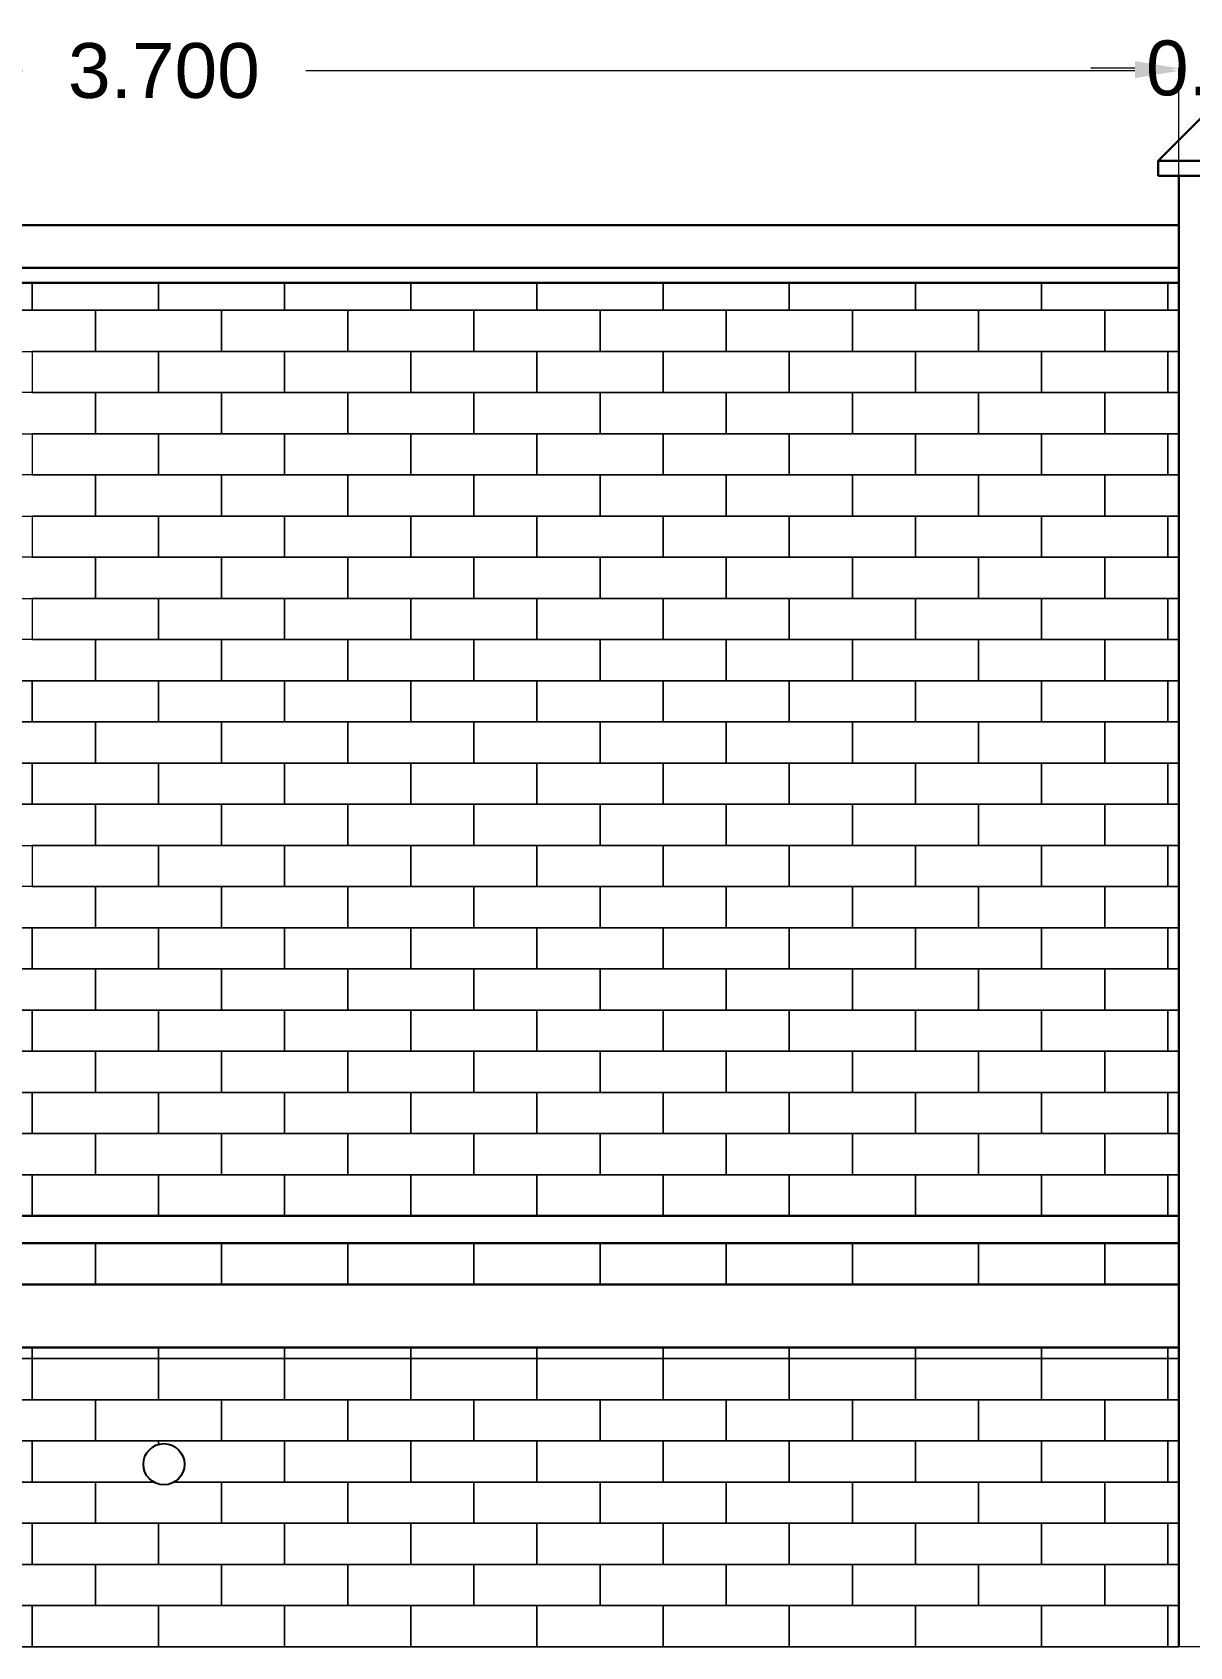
# Model space of a CAD drawing. Header units: millimetres. Extents: x 3614 to 12428, y -844 to 6844.
# Drawn here: x 5694.629 to 5696.739, y -789.498 to -786.556 of the extents above; entities that cross this region are included whole.
import ezdxf

# ---------------------------------------------------------------- set-up
doc = ezdxf.new("R2010")
doc.units = ezdxf.units.MM
doc.header["$LTSCALE"] = 40
doc.header["$MEASUREMENT"] = 0
doc.header["$PDMODE"] = 32
doc.header["$PDSIZE"] = 0.02
doc.layers.get('Defpoints').update_dxf_attribs({"linetype": 'CONTINUOUS', "lineweight": 20})
for name, color, linetype, lineweight in [('brick Hatch', 30, 'CONTINUOUS', 13), ('Dim', 220, 'CONTINUOUS', 15), ('Wall', 7, 'CONTINUOUS', 30), ('Window-Wall', 7, 'CONTINUOUS', 18)]:
    doc.layers.add(name, color=color, linetype=linetype, lineweight=lineweight)
doc.layers.add('Iel-refe', color=50, linetype='CONTINUOUS')
doc.styles.add('DIM', font='arial.ttf')
doc.styles.add('Tabrej', font='GOTHIC.TTF')
doc.dimstyles.new('Tabrej', dxfattribs={"dimtxt": 0.5, "dimasz": 0.45, "dimexe": 0.18, "dimexo": 0.0625, "dimgap": 0.09, "dimtad": 0, "dimdec": 3, "dimzin": 0, "dimdsep": 46, "dimtxsty": 'Tabrej', "dimcen": 0, "dimclrd": 256, "dimclre": 256, "dimclrt": 7, "dimaunit": 1, "dimadec": 3, "dimazin": 0, "dimtfac": 1, "dimtdec": 3, "dimtofl": 0, "dimtmove": 0, "dimatfit": 3, "dimfxl": 0, "dimtolj": 1, "dimtzin": 0, "dimlwd": -1, "dimlwe": -1, "dimarcsym": 0})

# ---------------------------------------------------------------- blocks, each defined once
blk = doc.blocks.new('*D382')
at = {"layer": 'Defpoints', "color": 0, "ltscale": 0.05, "transparency": 16777216}
for p in [(5696.719, -786.6264), (5693.019, -786.9076), (5696.719, -786.9076)]:
    blk.add_point(p, dxfattribs=at)
at = {"layer": 'Dim', "ltscale": 0.05, "transparency": 16777216}
for p, q in [((5693.019, -786.9066), (5693.019, -786.6254)), ((5693.099, -786.6264), (5694.6105, -786.6264)), ((5696.639, -786.6264), (5695.1275, -786.6264)), ((5696.719, -786.9066), (5696.719, -786.6254))]:
    blk.add_line(p, q, dxfattribs=at)
for points in [[(5693.099, -786.613), (5693.099, -786.6397), (5693.019, -786.6264)], [(5696.639, -786.613), (5696.639, -786.6397), (5696.719, -786.6264)]]:
    blk.add_solid(points, dxfattribs=at)
at = {"layer": 'Dim', "color": 7, "ltscale": 0.05, "transparency": 16777216, "insert": (5694.869, -786.6264), "char_height": 0.1, "attachment_point": 5, "style": 'DIM'}
blk.add_mtext('\\A1;3.700', dxfattribs=at)
blk = doc.blocks.new('*D383')
at = {"layer": 'Defpoints', "color": 0, "ltscale": 0.05, "transparency": 16777216}
for p in [(5696.949, -786.6217), (5696.719, -786.9076), (5696.949, -786.9076)]:
    blk.add_point(p, dxfattribs=at)
at = {"layer": 'Dim', "ltscale": 0.05, "transparency": 16777216}
for p, q in [((5696.639, -786.6217), (5696.559, -786.6217)), ((5696.719, -786.9066), (5696.719, -786.6207)), ((5696.949, -786.9066), (5696.949, -786.6207)), ((5697.029, -786.6217), (5697.109, -786.6217))]:
    blk.add_line(p, q, dxfattribs=at)
for points in [[(5696.639, -786.6084), (5696.639, -786.635), (5696.719, -786.6217)], [(5697.029, -786.6084), (5697.029, -786.635), (5696.949, -786.6217)]]:
    blk.add_solid(points, dxfattribs=at)
at = {"layer": 'Dim', "color": 7, "ltscale": 0.05, "transparency": 16777216, "insert": (5696.834, -786.6217), "char_height": 0.1, "attachment_point": 5, "style": 'DIM'}
blk.add_mtext('\\A1;0.230', dxfattribs=at)

msp = doc.modelspace()

# ---------------------------------------------------------------- linework, layer by layer
at = {"layer": 'brick Hatch'}
for p, q in [((5694.859, -789.1226), (5694.629, -789.1226)), ((5694.629, -789.1226), (5694.629, -789.1976)), ((5695.089, -789.1226), (5694.859, -789.1226)), ((5694.859, -789.1226), (5694.859, -789.129)), ((5694.859, -789.129), (5694.859, -789.1226)), ((5695.089, -789.1976), (5695.089, -789.1226)), ((5694.629, -789.1976), (5694.8503, -789.1976)), ((5694.8877, -789.1976), (5695.089, -789.1976))]:
    msp.add_line(p, q, dxfattribs=at)
for points in [[(5694.399, -787.0126), (5694.399, -787.0626), (5694.629, -787.0626), (5694.629, -787.0126)], [(5694.629, -787.0126), (5694.629, -787.0626), (5694.859, -787.0626), (5694.859, -787.0126)], [(5694.859, -787.0126), (5694.859, -787.0626), (5695.089, -787.0626), (5695.089, -787.0126)], [(5695.089, -787.0126), (5695.089, -787.0626), (5695.319, -787.0626), (5695.319, -787.0126)], [(5695.319, -787.0126), (5695.319, -787.0626), (5695.549, -787.0626), (5695.549, -787.0126)], [(5695.549, -787.0126), (5695.549, -787.0626), (5695.779, -787.0626), (5695.779, -787.0126)], [(5695.779, -787.0126), (5695.779, -787.0626), (5696.009, -787.0626), (5696.009, -787.0126)], [(5696.009, -787.0126), (5696.009, -787.0626), (5696.239, -787.0626), (5696.239, -787.0126)], [(5696.239, -787.0126), (5696.239, -787.0626), (5696.469, -787.0626), (5696.469, -787.0126)], [(5696.469, -787.0126), (5696.469, -787.0626), (5696.699, -787.0626), (5696.699, -787.0126)], [(5696.699, -787.0126), (5696.699, -787.0626), (5696.719, -787.0626)], [(5696.719, -787.0626), (5696.584, -787.0626), (5696.584, -787.1376), (5696.719, -787.1376)], [(5696.719, -787.1376), (5696.699, -787.1376), (5696.699, -787.2126), (5696.719, -787.2126)], [(5696.719, -787.2126), (5696.584, -787.2126), (5696.584, -787.2876), (5696.719, -787.2876)], [(5696.719, -787.2876), (5696.699, -787.2876), (5696.699, -787.3626), (5696.719, -787.3626)], [(5696.719, -787.3626), (5696.584, -787.3626), (5696.584, -787.4376), (5696.719, -787.4376)], [(5696.719, -787.4376), (5696.699, -787.4376), (5696.699, -787.5126), (5696.719, -787.5126)], [(5696.719, -787.5126), (5696.584, -787.5126), (5696.584, -787.5876), (5696.719, -787.5876)], [(5696.719, -787.5876), (5696.699, -787.5876), (5696.699, -787.6626), (5696.719, -787.6626)], [(5696.719, -787.6626), (5696.584, -787.6626), (5696.584, -787.7376), (5696.719, -787.7376)], [(5696.719, -787.7376), (5696.699, -787.7376), (5696.699, -787.8126), (5696.719, -787.8126)], [(5696.719, -787.8126), (5696.584, -787.8126), (5696.584, -787.8876), (5696.719, -787.8876)], [(5696.719, -787.8876), (5696.699, -787.8876), (5696.699, -787.9626), (5696.719, -787.9626)], [(5696.719, -787.9626), (5696.584, -787.9626), (5696.584, -788.0376), (5696.719, -788.0376)], [(5696.719, -788.0376), (5696.699, -788.0376), (5696.699, -788.1126), (5696.719, -788.1126)], [(5696.719, -788.1126), (5696.584, -788.1126), (5696.584, -788.1876), (5696.719, -788.1876)], [(5696.719, -788.1876), (5696.699, -788.1876), (5696.699, -788.2626), (5696.719, -788.2626)], [(5696.719, -788.2626), (5696.584, -788.2626), (5696.584, -788.3376), (5696.719, -788.3376)], [(5696.719, -788.3376), (5696.699, -788.3376), (5696.699, -788.4126), (5696.719, -788.4126)], [(5696.719, -788.4126), (5696.584, -788.4126), (5696.584, -788.4876), (5696.719, -788.4876)], [(5696.719, -788.4876), (5696.699, -788.4876), (5696.699, -788.5626), (5696.719, -788.5626)], [(5696.719, -788.5626), (5696.584, -788.5626), (5696.584, -788.6376), (5696.719, -788.6376)], [(5696.719, -788.6376), (5696.699, -788.6376), (5696.699, -788.7126), (5696.719, -788.7126)], [(5696.719, -788.7626), (5696.584, -788.7626), (5696.584, -788.8376), (5696.719, -788.8376)], [(5694.399, -788.9526), (5694.399, -788.9726), (5694.629, -788.9726), (5694.629, -788.9526)], [(5694.629, -788.9526), (5694.629, -788.9726), (5694.859, -788.9726), (5694.859, -788.9526)], [(5694.859, -788.9526), (5694.859, -788.9726), (5695.089, -788.9726), (5695.089, -788.9526)], [(5695.089, -788.9526), (5695.089, -788.9726), (5695.319, -788.9726), (5695.319, -788.9526)], [(5695.319, -788.9526), (5695.319, -788.9726), (5695.549, -788.9726), (5695.549, -788.9526)], [(5695.549, -788.9526), (5695.549, -788.9726), (5695.779, -788.9726), (5695.779, -788.9526)], [(5695.779, -788.9526), (5695.779, -788.9726), (5696.009, -788.9726), (5696.009, -788.9526)], [(5696.009, -788.9526), (5696.009, -788.9726), (5696.239, -788.9726), (5696.239, -788.9526)], [(5696.239, -788.9526), (5696.239, -788.9726), (5696.469, -788.9726), (5696.469, -788.9526)], [(5696.469, -788.9526), (5696.469, -788.9726), (5696.699, -788.9726), (5696.699, -788.9526)], [(5696.699, -788.9526), (5696.699, -788.9726), (5696.719, -788.9726)], [(5696.719, -788.9726), (5696.699, -788.9726), (5696.699, -789.0476), (5696.719, -789.0476)], [(5696.719, -789.0476), (5696.584, -789.0476), (5696.584, -789.1226), (5696.719, -789.1226)], [(5696.719, -789.1226), (5696.699, -789.1226), (5696.699, -789.1976), (5696.719, -789.1976)], [(5694.8503, -789.1976), (5694.744, -789.1976), (5694.744, -789.2726), (5694.974, -789.2726), (5694.974, -789.1976), (5694.8877, -789.1976)], [(5696.719, -789.1976), (5696.584, -789.1976), (5696.584, -789.2726), (5696.719, -789.2726)], [(5696.719, -789.2726), (5696.699, -789.2726), (5696.699, -789.3476), (5696.719, -789.3476)], [(5696.719, -789.3476), (5696.584, -789.3476), (5696.584, -789.4226), (5696.719, -789.4226)], [(5696.719, -789.4226), (5696.699, -789.4226), (5696.699, -789.4976), (5696.719, -789.4976)]]:
    msp.add_lwpolyline(points, dxfattribs=at)
for points in [[(5694.744, -787.0626), (5694.514, -787.0626), (5694.514, -787.1376), (5694.744, -787.1376)], [(5694.974, -787.0626), (5694.744, -787.0626), (5694.744, -787.1376), (5694.974, -787.1376)], [(5695.204, -787.0626), (5694.974, -787.0626), (5694.974, -787.1376), (5695.204, -787.1376)], [(5695.434, -787.0626), (5695.204, -787.0626), (5695.204, -787.1376), (5695.434, -787.1376)], [(5695.664, -787.0626), (5695.434, -787.0626), (5695.434, -787.1376), (5695.664, -787.1376)], [(5695.894, -787.0626), (5695.664, -787.0626), (5695.664, -787.1376), (5695.894, -787.1376)], [(5696.124, -787.0626), (5695.894, -787.0626), (5695.894, -787.1376), (5696.124, -787.1376)], [(5696.354, -787.0626), (5696.124, -787.0626), (5696.124, -787.1376), (5696.354, -787.1376)], [(5696.584, -787.0626), (5696.354, -787.0626), (5696.354, -787.1376), (5696.584, -787.1376)], [(5694.859, -787.1376), (5694.629, -787.1376), (5694.629, -787.2126), (5694.859, -787.2126)], [(5695.089, -787.1376), (5694.859, -787.1376), (5694.859, -787.2126), (5695.089, -787.2126)], [(5695.319, -787.1376), (5695.089, -787.1376), (5695.089, -787.2126), (5695.319, -787.2126)], [(5695.549, -787.1376), (5695.319, -787.1376), (5695.319, -787.2126), (5695.549, -787.2126)], [(5695.779, -787.1376), (5695.549, -787.1376), (5695.549, -787.2126), (5695.779, -787.2126)], [(5696.009, -787.1376), (5695.779, -787.1376), (5695.779, -787.2126), (5696.009, -787.2126)], [(5696.239, -787.1376), (5696.009, -787.1376), (5696.009, -787.2126), (5696.239, -787.2126)], [(5696.469, -787.1376), (5696.239, -787.1376), (5696.239, -787.2126), (5696.469, -787.2126)], [(5696.699, -787.1376), (5696.469, -787.1376), (5696.469, -787.2126), (5696.699, -787.2126)], [(5694.744, -787.2126), (5694.514, -787.2126), (5694.514, -787.2876), (5694.744, -787.2876)], [(5694.974, -787.2126), (5694.744, -787.2126), (5694.744, -787.2876), (5694.974, -787.2876)], [(5695.204, -787.2126), (5694.974, -787.2126), (5694.974, -787.2876), (5695.204, -787.2876)], [(5695.434, -787.2126), (5695.204, -787.2126), (5695.204, -787.2876), (5695.434, -787.2876)], [(5695.664, -787.2126), (5695.434, -787.2126), (5695.434, -787.2876), (5695.664, -787.2876)], [(5695.894, -787.2126), (5695.664, -787.2126), (5695.664, -787.2876), (5695.894, -787.2876)], [(5696.124, -787.2126), (5695.894, -787.2126), (5695.894, -787.2876), (5696.124, -787.2876)], [(5696.354, -787.2126), (5696.124, -787.2126), (5696.124, -787.2876), (5696.354, -787.2876)], [(5696.584, -787.2126), (5696.354, -787.2126), (5696.354, -787.2876), (5696.584, -787.2876)], [(5694.859, -787.2876), (5694.629, -787.2876), (5694.629, -787.3626), (5694.859, -787.3626)], [(5695.089, -787.2876), (5694.859, -787.2876), (5694.859, -787.3626), (5695.089, -787.3626)], [(5695.319, -787.2876), (5695.089, -787.2876), (5695.089, -787.3626), (5695.319, -787.3626)], [(5695.549, -787.2876), (5695.319, -787.2876), (5695.319, -787.3626), (5695.549, -787.3626)], [(5695.779, -787.2876), (5695.549, -787.2876), (5695.549, -787.3626), (5695.779, -787.3626)], [(5696.009, -787.2876), (5695.779, -787.2876), (5695.779, -787.3626), (5696.009, -787.3626)], [(5696.239, -787.2876), (5696.009, -787.2876), (5696.009, -787.3626), (5696.239, -787.3626)], [(5696.469, -787.2876), (5696.239, -787.2876), (5696.239, -787.3626), (5696.469, -787.3626)], [(5696.699, -787.2876), (5696.469, -787.2876), (5696.469, -787.3626), (5696.699, -787.3626)], [(5694.744, -787.3626), (5694.514, -787.3626), (5694.514, -787.4376), (5694.744, -787.4376)], [(5694.974, -787.3626), (5694.744, -787.3626), (5694.744, -787.4376), (5694.974, -787.4376)], [(5695.204, -787.3626), (5694.974, -787.3626), (5694.974, -787.4376), (5695.204, -787.4376)], [(5695.434, -787.3626), (5695.204, -787.3626), (5695.204, -787.4376), (5695.434, -787.4376)], [(5695.664, -787.3626), (5695.434, -787.3626), (5695.434, -787.4376), (5695.664, -787.4376)], [(5695.894, -787.3626), (5695.664, -787.3626), (5695.664, -787.4376), (5695.894, -787.4376)], [(5696.124, -787.3626), (5695.894, -787.3626), (5695.894, -787.4376), (5696.124, -787.4376)], [(5696.354, -787.3626), (5696.124, -787.3626), (5696.124, -787.4376), (5696.354, -787.4376)], [(5696.584, -787.3626), (5696.354, -787.3626), (5696.354, -787.4376), (5696.584, -787.4376)], [(5694.859, -787.4376), (5694.629, -787.4376), (5694.629, -787.5126), (5694.859, -787.5126)], [(5695.089, -787.4376), (5694.859, -787.4376), (5694.859, -787.5126), (5695.089, -787.5126)], [(5695.319, -787.4376), (5695.089, -787.4376), (5695.089, -787.5126), (5695.319, -787.5126)], [(5695.549, -787.4376), (5695.319, -787.4376), (5695.319, -787.5126), (5695.549, -787.5126)], [(5695.779, -787.4376), (5695.549, -787.4376), (5695.549, -787.5126), (5695.779, -787.5126)], [(5696.009, -787.4376), (5695.779, -787.4376), (5695.779, -787.5126), (5696.009, -787.5126)], [(5696.239, -787.4376), (5696.009, -787.4376), (5696.009, -787.5126), (5696.239, -787.5126)], [(5696.469, -787.4376), (5696.239, -787.4376), (5696.239, -787.5126), (5696.469, -787.5126)], [(5696.699, -787.4376), (5696.469, -787.4376), (5696.469, -787.5126), (5696.699, -787.5126)], [(5694.744, -787.5126), (5694.514, -787.5126), (5694.514, -787.5876), (5694.744, -787.5876)], [(5694.974, -787.5126), (5694.744, -787.5126), (5694.744, -787.5876), (5694.974, -787.5876)], [(5695.204, -787.5126), (5694.974, -787.5126), (5694.974, -787.5876), (5695.204, -787.5876)], [(5695.434, -787.5126), (5695.204, -787.5126), (5695.204, -787.5876), (5695.434, -787.5876)], [(5695.664, -787.5126), (5695.434, -787.5126), (5695.434, -787.5876), (5695.664, -787.5876)], [(5695.894, -787.5126), (5695.664, -787.5126), (5695.664, -787.5876), (5695.894, -787.5876)], [(5696.124, -787.5126), (5695.894, -787.5126), (5695.894, -787.5876), (5696.124, -787.5876)], [(5696.354, -787.5126), (5696.124, -787.5126), (5696.124, -787.5876), (5696.354, -787.5876)], [(5696.584, -787.5126), (5696.354, -787.5126), (5696.354, -787.5876), (5696.584, -787.5876)], [(5694.859, -787.5876), (5694.629, -787.5876), (5694.629, -787.6626), (5694.859, -787.6626)], [(5695.089, -787.5876), (5694.859, -787.5876), (5694.859, -787.6626), (5695.089, -787.6626)], [(5695.319, -787.5876), (5695.089, -787.5876), (5695.089, -787.6626), (5695.319, -787.6626)], [(5695.549, -787.5876), (5695.319, -787.5876), (5695.319, -787.6626), (5695.549, -787.6626)], [(5695.779, -787.5876), (5695.549, -787.5876), (5695.549, -787.6626), (5695.779, -787.6626)], [(5696.009, -787.5876), (5695.779, -787.5876), (5695.779, -787.6626), (5696.009, -787.6626)], [(5696.239, -787.5876), (5696.009, -787.5876), (5696.009, -787.6626), (5696.239, -787.6626)], [(5696.469, -787.5876), (5696.239, -787.5876), (5696.239, -787.6626), (5696.469, -787.6626)], [(5696.699, -787.5876), (5696.469, -787.5876), (5696.469, -787.6626), (5696.699, -787.6626)], [(5694.744, -787.6626), (5694.514, -787.6626), (5694.514, -787.7376), (5694.744, -787.7376)], [(5694.974, -787.6626), (5694.744, -787.6626), (5694.744, -787.7376), (5694.974, -787.7376)], [(5695.204, -787.6626), (5694.974, -787.6626), (5694.974, -787.7376), (5695.204, -787.7376)], [(5695.434, -787.6626), (5695.204, -787.6626), (5695.204, -787.7376), (5695.434, -787.7376)], [(5695.664, -787.6626), (5695.434, -787.6626), (5695.434, -787.7376), (5695.664, -787.7376)], [(5695.894, -787.6626), (5695.664, -787.6626), (5695.664, -787.7376), (5695.894, -787.7376)], [(5696.124, -787.6626), (5695.894, -787.6626), (5695.894, -787.7376), (5696.124, -787.7376)], [(5696.354, -787.6626), (5696.124, -787.6626), (5696.124, -787.7376), (5696.354, -787.7376)], [(5696.584, -787.6626), (5696.354, -787.6626), (5696.354, -787.7376), (5696.584, -787.7376)], [(5694.629, -787.7376), (5694.399, -787.7376), (5694.399, -787.8126), (5694.629, -787.8126)], [(5694.859, -787.7376), (5694.629, -787.7376), (5694.629, -787.8126), (5694.859, -787.8126)], [(5695.089, -787.7376), (5694.859, -787.7376), (5694.859, -787.8126), (5695.089, -787.8126)], [(5695.319, -787.7376), (5695.089, -787.7376), (5695.089, -787.8126), (5695.319, -787.8126)], [(5695.549, -787.7376), (5695.319, -787.7376), (5695.319, -787.8126), (5695.549, -787.8126)], [(5695.779, -787.7376), (5695.549, -787.7376), (5695.549, -787.8126), (5695.779, -787.8126)], [(5696.009, -787.7376), (5695.779, -787.7376), (5695.779, -787.8126), (5696.009, -787.8126)], [(5696.239, -787.7376), (5696.009, -787.7376), (5696.009, -787.8126), (5696.239, -787.8126)], [(5696.469, -787.7376), (5696.239, -787.7376), (5696.239, -787.8126), (5696.469, -787.8126)], [(5696.699, -787.7376), (5696.469, -787.7376), (5696.469, -787.8126), (5696.699, -787.8126)], [(5694.744, -787.8126), (5694.514, -787.8126), (5694.514, -787.8876), (5694.744, -787.8876)], [(5694.974, -787.8126), (5694.744, -787.8126), (5694.744, -787.8876), (5694.974, -787.8876)], [(5695.204, -787.8126), (5694.974, -787.8126), (5694.974, -787.8876), (5695.204, -787.8876)], [(5695.434, -787.8126), (5695.204, -787.8126), (5695.204, -787.8876), (5695.434, -787.8876)], [(5695.664, -787.8126), (5695.434, -787.8126), (5695.434, -787.8876), (5695.664, -787.8876)], [(5695.894, -787.8126), (5695.664, -787.8126), (5695.664, -787.8876), (5695.894, -787.8876)], [(5696.124, -787.8126), (5695.894, -787.8126), (5695.894, -787.8876), (5696.124, -787.8876)], [(5696.354, -787.8126), (5696.124, -787.8126), (5696.124, -787.8876), (5696.354, -787.8876)], [(5696.584, -787.8126), (5696.354, -787.8126), (5696.354, -787.8876), (5696.584, -787.8876)], [(5694.629, -787.8876), (5694.399, -787.8876), (5694.399, -787.9626), (5694.629, -787.9626)], [(5694.859, -787.8876), (5694.629, -787.8876), (5694.629, -787.9626), (5694.859, -787.9626)], [(5695.089, -787.8876), (5694.859, -787.8876), (5694.859, -787.9626), (5695.089, -787.9626)], [(5695.319, -787.8876), (5695.089, -787.8876), (5695.089, -787.9626), (5695.319, -787.9626)], [(5695.549, -787.8876), (5695.319, -787.8876), (5695.319, -787.9626), (5695.549, -787.9626)], [(5695.779, -787.8876), (5695.549, -787.8876), (5695.549, -787.9626), (5695.779, -787.9626)], [(5696.009, -787.8876), (5695.779, -787.8876), (5695.779, -787.9626), (5696.009, -787.9626)], [(5696.239, -787.8876), (5696.009, -787.8876), (5696.009, -787.9626), (5696.239, -787.9626)], [(5696.469, -787.8876), (5696.239, -787.8876), (5696.239, -787.9626), (5696.469, -787.9626)], [(5696.699, -787.8876), (5696.469, -787.8876), (5696.469, -787.9626), (5696.699, -787.9626)], [(5694.744, -787.9626), (5694.514, -787.9626), (5694.514, -788.0376), (5694.744, -788.0376)], [(5694.974, -787.9626), (5694.744, -787.9626), (5694.744, -788.0376), (5694.974, -788.0376)], [(5695.204, -787.9626), (5694.974, -787.9626), (5694.974, -788.0376), (5695.204, -788.0376)], [(5695.434, -787.9626), (5695.204, -787.9626), (5695.204, -788.0376), (5695.434, -788.0376)], [(5695.664, -787.9626), (5695.434, -787.9626), (5695.434, -788.0376), (5695.664, -788.0376)], [(5695.894, -787.9626), (5695.664, -787.9626), (5695.664, -788.0376), (5695.894, -788.0376)], [(5696.124, -787.9626), (5695.894, -787.9626), (5695.894, -788.0376), (5696.124, -788.0376)], [(5696.354, -787.9626), (5696.124, -787.9626), (5696.124, -788.0376), (5696.354, -788.0376)], [(5696.584, -787.9626), (5696.354, -787.9626), (5696.354, -788.0376), (5696.584, -788.0376)], [(5694.859, -788.0376), (5694.629, -788.0376), (5694.629, -788.1126), (5694.859, -788.1126)], [(5695.089, -788.0376), (5694.859, -788.0376), (5694.859, -788.1126), (5695.089, -788.1126)], [(5695.319, -788.0376), (5695.089, -788.0376), (5695.089, -788.1126), (5695.319, -788.1126)], [(5695.549, -788.0376), (5695.319, -788.0376), (5695.319, -788.1126), (5695.549, -788.1126)], [(5695.779, -788.0376), (5695.549, -788.0376), (5695.549, -788.1126), (5695.779, -788.1126)], [(5696.009, -788.0376), (5695.779, -788.0376), (5695.779, -788.1126), (5696.009, -788.1126)], [(5696.239, -788.0376), (5696.009, -788.0376), (5696.009, -788.1126), (5696.239, -788.1126)], [(5696.469, -788.0376), (5696.239, -788.0376), (5696.239, -788.1126), (5696.469, -788.1126)], [(5696.699, -788.0376), (5696.469, -788.0376), (5696.469, -788.1126), (5696.699, -788.1126)], [(5694.744, -788.1126), (5694.514, -788.1126), (5694.514, -788.1876), (5694.744, -788.1876)], [(5694.974, -788.1126), (5694.744, -788.1126), (5694.744, -788.1876), (5694.974, -788.1876)], [(5695.204, -788.1126), (5694.974, -788.1126), (5694.974, -788.1876), (5695.204, -788.1876)], [(5695.434, -788.1126), (5695.204, -788.1126), (5695.204, -788.1876), (5695.434, -788.1876)], [(5695.664, -788.1126), (5695.434, -788.1126), (5695.434, -788.1876), (5695.664, -788.1876)], [(5695.894, -788.1126), (5695.664, -788.1126), (5695.664, -788.1876), (5695.894, -788.1876)], [(5696.124, -788.1126), (5695.894, -788.1126), (5695.894, -788.1876), (5696.124, -788.1876)], [(5696.354, -788.1126), (5696.124, -788.1126), (5696.124, -788.1876), (5696.354, -788.1876)], [(5696.584, -788.1126), (5696.354, -788.1126), (5696.354, -788.1876), (5696.584, -788.1876)], [(5694.629, -788.1876), (5694.399, -788.1876), (5694.399, -788.2626), (5694.629, -788.2626)], [(5694.859, -788.1876), (5694.629, -788.1876), (5694.629, -788.2626), (5694.859, -788.2626)], [(5695.089, -788.1876), (5694.859, -788.1876), (5694.859, -788.2626), (5695.089, -788.2626)], [(5695.319, -788.1876), (5695.089, -788.1876), (5695.089, -788.2626), (5695.319, -788.2626)], [(5695.549, -788.1876), (5695.319, -788.1876), (5695.319, -788.2626), (5695.549, -788.2626)], [(5695.779, -788.1876), (5695.549, -788.1876), (5695.549, -788.2626), (5695.779, -788.2626)], [(5696.009, -788.1876), (5695.779, -788.1876), (5695.779, -788.2626), (5696.009, -788.2626)], [(5696.239, -788.1876), (5696.009, -788.1876), (5696.009, -788.2626), (5696.239, -788.2626)], [(5696.469, -788.1876), (5696.239, -788.1876), (5696.239, -788.2626), (5696.469, -788.2626)], [(5696.699, -788.1876), (5696.469, -788.1876), (5696.469, -788.2626), (5696.699, -788.2626)], [(5694.744, -788.2626), (5694.514, -788.2626), (5694.514, -788.3376), (5694.744, -788.3376)], [(5694.974, -788.2626), (5694.744, -788.2626), (5694.744, -788.3376), (5694.974, -788.3376)], [(5695.204, -788.2626), (5694.974, -788.2626), (5694.974, -788.3376), (5695.204, -788.3376)], [(5695.434, -788.2626), (5695.204, -788.2626), (5695.204, -788.3376), (5695.434, -788.3376)], [(5695.664, -788.2626), (5695.434, -788.2626), (5695.434, -788.3376), (5695.664, -788.3376)], [(5695.894, -788.2626), (5695.664, -788.2626), (5695.664, -788.3376), (5695.894, -788.3376)], [(5696.124, -788.2626), (5695.894, -788.2626), (5695.894, -788.3376), (5696.124, -788.3376)], [(5696.354, -788.2626), (5696.124, -788.2626), (5696.124, -788.3376), (5696.354, -788.3376)], [(5696.584, -788.2626), (5696.354, -788.2626), (5696.354, -788.3376), (5696.584, -788.3376)], [(5694.629, -788.3376), (5694.399, -788.3376), (5694.399, -788.4126), (5694.629, -788.4126)], [(5694.859, -788.3376), (5694.629, -788.3376), (5694.629, -788.4126), (5694.859, -788.4126)], [(5695.089, -788.3376), (5694.859, -788.3376), (5694.859, -788.4126), (5695.089, -788.4126)], [(5695.319, -788.3376), (5695.089, -788.3376), (5695.089, -788.4126), (5695.319, -788.4126)], [(5695.549, -788.3376), (5695.319, -788.3376), (5695.319, -788.4126), (5695.549, -788.4126)], [(5695.779, -788.3376), (5695.549, -788.3376), (5695.549, -788.4126), (5695.779, -788.4126)], [(5696.009, -788.3376), (5695.779, -788.3376), (5695.779, -788.4126), (5696.009, -788.4126)], [(5696.239, -788.3376), (5696.009, -788.3376), (5696.009, -788.4126), (5696.239, -788.4126)], [(5696.469, -788.3376), (5696.239, -788.3376), (5696.239, -788.4126), (5696.469, -788.4126)], [(5696.699, -788.3376), (5696.469, -788.3376), (5696.469, -788.4126), (5696.699, -788.4126)], [(5694.744, -788.4126), (5694.514, -788.4126), (5694.514, -788.4876), (5694.744, -788.4876)], [(5694.974, -788.4126), (5694.744, -788.4126), (5694.744, -788.4876), (5694.974, -788.4876)], [(5695.204, -788.4126), (5694.974, -788.4126), (5694.974, -788.4876), (5695.204, -788.4876)], [(5695.434, -788.4126), (5695.204, -788.4126), (5695.204, -788.4876), (5695.434, -788.4876)], [(5695.664, -788.4126), (5695.434, -788.4126), (5695.434, -788.4876), (5695.664, -788.4876)], [(5695.894, -788.4126), (5695.664, -788.4126), (5695.664, -788.4876), (5695.894, -788.4876)], [(5696.124, -788.4126), (5695.894, -788.4126), (5695.894, -788.4876), (5696.124, -788.4876)], [(5696.354, -788.4126), (5696.124, -788.4126), (5696.124, -788.4876), (5696.354, -788.4876)], [(5696.584, -788.4126), (5696.354, -788.4126), (5696.354, -788.4876), (5696.584, -788.4876)], [(5694.629, -788.4876), (5694.399, -788.4876), (5694.399, -788.5626), (5694.629, -788.5626)], [(5694.859, -788.4876), (5694.629, -788.4876), (5694.629, -788.5626), (5694.859, -788.5626)], [(5695.089, -788.4876), (5694.859, -788.4876), (5694.859, -788.5626), (5695.089, -788.5626)], [(5695.319, -788.4876), (5695.089, -788.4876), (5695.089, -788.5626), (5695.319, -788.5626)], [(5695.549, -788.4876), (5695.319, -788.4876), (5695.319, -788.5626), (5695.549, -788.5626)], [(5695.779, -788.4876), (5695.549, -788.4876), (5695.549, -788.5626), (5695.779, -788.5626)], [(5696.009, -788.4876), (5695.779, -788.4876), (5695.779, -788.5626), (5696.009, -788.5626)], [(5696.239, -788.4876), (5696.009, -788.4876), (5696.009, -788.5626), (5696.239, -788.5626)], [(5696.469, -788.4876), (5696.239, -788.4876), (5696.239, -788.5626), (5696.469, -788.5626)], [(5696.699, -788.4876), (5696.469, -788.4876), (5696.469, -788.5626), (5696.699, -788.5626)], [(5694.744, -788.5626), (5694.514, -788.5626), (5694.514, -788.6376), (5694.744, -788.6376)], [(5694.974, -788.5626), (5694.744, -788.5626), (5694.744, -788.6376), (5694.974, -788.6376)], [(5695.204, -788.5626), (5694.974, -788.5626), (5694.974, -788.6376), (5695.204, -788.6376)], [(5695.434, -788.5626), (5695.204, -788.5626), (5695.204, -788.6376), (5695.434, -788.6376)], [(5695.664, -788.5626), (5695.434, -788.5626), (5695.434, -788.6376), (5695.664, -788.6376)], [(5695.894, -788.5626), (5695.664, -788.5626), (5695.664, -788.6376), (5695.894, -788.6376)], [(5696.124, -788.5626), (5695.894, -788.5626), (5695.894, -788.6376), (5696.124, -788.6376)], [(5696.354, -788.5626), (5696.124, -788.5626), (5696.124, -788.6376), (5696.354, -788.6376)], [(5696.584, -788.5626), (5696.354, -788.5626), (5696.354, -788.6376), (5696.584, -788.6376)], [(5694.629, -788.6376), (5694.399, -788.6376), (5694.399, -788.7126), (5694.629, -788.7126)], [(5694.859, -788.6376), (5694.629, -788.6376), (5694.629, -788.7126), (5694.859, -788.7126)], [(5695.089, -788.6376), (5694.859, -788.6376), (5694.859, -788.7126), (5695.089, -788.7126)], [(5695.319, -788.6376), (5695.089, -788.6376), (5695.089, -788.7126), (5695.319, -788.7126)], [(5695.549, -788.6376), (5695.319, -788.6376), (5695.319, -788.7126), (5695.549, -788.7126)], [(5695.779, -788.6376), (5695.549, -788.6376), (5695.549, -788.7126), (5695.779, -788.7126)], [(5696.009, -788.6376), (5695.779, -788.6376), (5695.779, -788.7126), (5696.009, -788.7126)], [(5696.239, -788.6376), (5696.009, -788.6376), (5696.009, -788.7126), (5696.239, -788.7126)], [(5696.469, -788.6376), (5696.239, -788.6376), (5696.239, -788.7126), (5696.469, -788.7126)], [(5696.699, -788.6376), (5696.469, -788.6376), (5696.469, -788.7126), (5696.699, -788.7126)], [(5694.744, -788.7626), (5694.514, -788.7626), (5694.514, -788.8376), (5694.744, -788.8376)], [(5694.974, -788.7626), (5694.744, -788.7626), (5694.744, -788.8376), (5694.974, -788.8376)], [(5695.204, -788.7626), (5694.974, -788.7626), (5694.974, -788.8376), (5695.204, -788.8376)], [(5695.434, -788.7626), (5695.204, -788.7626), (5695.204, -788.8376), (5695.434, -788.8376)], [(5695.664, -788.7626), (5695.434, -788.7626), (5695.434, -788.8376), (5695.664, -788.8376)], [(5695.894, -788.7626), (5695.664, -788.7626), (5695.664, -788.8376), (5695.894, -788.8376)], [(5696.124, -788.7626), (5695.894, -788.7626), (5695.894, -788.8376), (5696.124, -788.8376)], [(5696.354, -788.7626), (5696.124, -788.7626), (5696.124, -788.8376), (5696.354, -788.8376)], [(5696.584, -788.7626), (5696.354, -788.7626), (5696.354, -788.8376), (5696.584, -788.8376)], [(5694.629, -788.9726), (5694.399, -788.9726), (5694.399, -789.0476), (5694.629, -789.0476)], [(5694.859, -788.9726), (5694.629, -788.9726), (5694.629, -789.0476), (5694.859, -789.0476)], [(5695.089, -788.9726), (5694.859, -788.9726), (5694.859, -789.0476), (5695.089, -789.0476)], [(5695.319, -788.9726), (5695.089, -788.9726), (5695.089, -789.0476), (5695.319, -789.0476)], [(5695.549, -788.9726), (5695.319, -788.9726), (5695.319, -789.0476), (5695.549, -789.0476)], [(5695.779, -788.9726), (5695.549, -788.9726), (5695.549, -789.0476), (5695.779, -789.0476)], [(5696.009, -788.9726), (5695.779, -788.9726), (5695.779, -789.0476), (5696.009, -789.0476)], [(5696.239, -788.9726), (5696.009, -788.9726), (5696.009, -789.0476), (5696.239, -789.0476)], [(5696.469, -788.9726), (5696.239, -788.9726), (5696.239, -789.0476), (5696.469, -789.0476)], [(5696.699, -788.9726), (5696.469, -788.9726), (5696.469, -789.0476), (5696.699, -789.0476)], [(5694.744, -789.0476), (5694.514, -789.0476), (5694.514, -789.1226), (5694.744, -789.1226)], [(5694.974, -789.0476), (5694.744, -789.0476), (5694.744, -789.1226), (5694.974, -789.1226)], [(5695.204, -789.0476), (5694.974, -789.0476), (5694.974, -789.1226), (5695.204, -789.1226)], [(5695.434, -789.0476), (5695.204, -789.0476), (5695.204, -789.1226), (5695.434, -789.1226)], [(5695.664, -789.0476), (5695.434, -789.0476), (5695.434, -789.1226), (5695.664, -789.1226)], [(5695.894, -789.0476), (5695.664, -789.0476), (5695.664, -789.1226), (5695.894, -789.1226)], [(5696.124, -789.0476), (5695.894, -789.0476), (5695.894, -789.1226), (5696.124, -789.1226)], [(5696.354, -789.0476), (5696.124, -789.0476), (5696.124, -789.1226), (5696.354, -789.1226)], [(5696.584, -789.0476), (5696.354, -789.0476), (5696.354, -789.1226), (5696.584, -789.1226)], [(5694.629, -789.1226), (5694.399, -789.1226), (5694.399, -789.1976), (5694.629, -789.1976)], [(5695.319, -789.1226), (5695.089, -789.1226), (5695.089, -789.1976), (5695.319, -789.1976)], [(5695.549, -789.1226), (5695.319, -789.1226), (5695.319, -789.1976), (5695.549, -789.1976)], [(5695.779, -789.1226), (5695.549, -789.1226), (5695.549, -789.1976), (5695.779, -789.1976)], [(5696.009, -789.1226), (5695.779, -789.1226), (5695.779, -789.1976), (5696.009, -789.1976)], [(5696.239, -789.1226), (5696.009, -789.1226), (5696.009, -789.1976), (5696.239, -789.1976)], [(5696.469, -789.1226), (5696.239, -789.1226), (5696.239, -789.1976), (5696.469, -789.1976)], [(5696.699, -789.1226), (5696.469, -789.1226), (5696.469, -789.1976), (5696.699, -789.1976)], [(5694.744, -789.1976), (5694.514, -789.1976), (5694.514, -789.2726), (5694.744, -789.2726)], [(5695.204, -789.1976), (5694.974, -789.1976), (5694.974, -789.2726), (5695.204, -789.2726)], [(5695.434, -789.1976), (5695.204, -789.1976), (5695.204, -789.2726), (5695.434, -789.2726)], [(5695.664, -789.1976), (5695.434, -789.1976), (5695.434, -789.2726), (5695.664, -789.2726)], [(5695.894, -789.1976), (5695.664, -789.1976), (5695.664, -789.2726), (5695.894, -789.2726)], [(5696.124, -789.1976), (5695.894, -789.1976), (5695.894, -789.2726), (5696.124, -789.2726)], [(5696.354, -789.1976), (5696.124, -789.1976), (5696.124, -789.2726), (5696.354, -789.2726)], [(5696.584, -789.1976), (5696.354, -789.1976), (5696.354, -789.2726), (5696.584, -789.2726)], [(5694.629, -789.2726), (5694.399, -789.2726), (5694.399, -789.3476), (5694.629, -789.3476)], [(5694.859, -789.2726), (5694.629, -789.2726), (5694.629, -789.3476), (5694.859, -789.3476)], [(5695.089, -789.2726), (5694.859, -789.2726), (5694.859, -789.3476), (5695.089, -789.3476)], [(5695.319, -789.2726), (5695.089, -789.2726), (5695.089, -789.3476), (5695.319, -789.3476)], [(5695.549, -789.2726), (5695.319, -789.2726), (5695.319, -789.3476), (5695.549, -789.3476)], [(5695.779, -789.2726), (5695.549, -789.2726), (5695.549, -789.3476), (5695.779, -789.3476)], [(5696.009, -789.2726), (5695.779, -789.2726), (5695.779, -789.3476), (5696.009, -789.3476)], [(5696.239, -789.2726), (5696.009, -789.2726), (5696.009, -789.3476), (5696.239, -789.3476)], [(5696.469, -789.2726), (5696.239, -789.2726), (5696.239, -789.3476), (5696.469, -789.3476)], [(5696.699, -789.2726), (5696.469, -789.2726), (5696.469, -789.3476), (5696.699, -789.3476)], [(5694.744, -789.3476), (5694.514, -789.3476), (5694.514, -789.4226), (5694.744, -789.4226)], [(5694.974, -789.3476), (5694.744, -789.3476), (5694.744, -789.4226), (5694.974, -789.4226)], [(5695.204, -789.3476), (5694.974, -789.3476), (5694.974, -789.4226), (5695.204, -789.4226)], [(5695.434, -789.3476), (5695.204, -789.3476), (5695.204, -789.4226), (5695.434, -789.4226)], [(5695.664, -789.3476), (5695.434, -789.3476), (5695.434, -789.4226), (5695.664, -789.4226)], [(5695.894, -789.3476), (5695.664, -789.3476), (5695.664, -789.4226), (5695.894, -789.4226)], [(5696.124, -789.3476), (5695.894, -789.3476), (5695.894, -789.4226), (5696.124, -789.4226)], [(5696.354, -789.3476), (5696.124, -789.3476), (5696.124, -789.4226), (5696.354, -789.4226)], [(5696.584, -789.3476), (5696.354, -789.3476), (5696.354, -789.4226), (5696.584, -789.4226)], [(5694.629, -789.4226), (5694.399, -789.4226), (5694.399, -789.4976), (5694.629, -789.4976)], [(5694.859, -789.4226), (5694.629, -789.4226), (5694.629, -789.4976), (5694.859, -789.4976)], [(5695.089, -789.4226), (5694.859, -789.4226), (5694.859, -789.4976), (5695.089, -789.4976)], [(5695.319, -789.4226), (5695.089, -789.4226), (5695.089, -789.4976), (5695.319, -789.4976)], [(5695.549, -789.4226), (5695.319, -789.4226), (5695.319, -789.4976), (5695.549, -789.4976)], [(5695.779, -789.4226), (5695.549, -789.4226), (5695.549, -789.4976), (5695.779, -789.4976)], [(5696.009, -789.4226), (5695.779, -789.4226), (5695.779, -789.4976), (5696.009, -789.4976)], [(5696.239, -789.4226), (5696.009, -789.4226), (5696.009, -789.4976), (5696.239, -789.4976)], [(5696.469, -789.4226), (5696.239, -789.4226), (5696.239, -789.4976), (5696.469, -789.4976)], [(5696.699, -789.4226), (5696.469, -789.4226), (5696.469, -789.4976), (5696.699, -789.4976)]]:
    msp.add_lwpolyline(points, close=True, dxfattribs=at)
at = {"layer": 'Iel-refe'}
msp.add_circle((5694.869, -789.1651), 0.0375, dxfattribs=at)
at = {"layer": 'Wall'}
for p, q in [((5696.6815, -786.7901), (5696.759, -786.7126)), ((5696.6815, -786.7901), (5696.9865, -786.7901)), ((5696.6815, -786.8176), (5696.6815, -786.7901)), ((5696.6815, -786.8176), (5696.9865, -786.8176)), ((5696.719, -788.8376), (5696.719, -786.8176)), ((5693.019, -786.9076), (5696.719, -786.9076)), ((5693.019, -786.9851), (5696.719, -786.9851)), ((5693.019, -787.0126), (5696.719, -787.0126)), ((5693.019, -788.7126), (5696.719, -788.7126)), ((5693.019, -788.7126), (5696.719, -788.7126)), ((5693.019, -788.7626), (5696.719, -788.7626)), ((5693.019, -788.8376), (5696.719, -788.8376)), ((5696.719, -789.4976), (5696.719, -788.8376)), ((5693.019, -788.9526), (5696.719, -788.9526))]:
    msp.add_line(p, q, dxfattribs=at)
at = {"layer": 'Window-Wall'}
for p, q in [((5696.719, -788.7126), (5693.019, -788.7126)), ((5696.719, -788.7126), (5693.019, -788.7126)), ((5693.019, -788.7626), (5696.719, -788.7626)), ((5721.4868, -789.4976), (5691.8312, -789.4976))]:
    msp.add_line(p, q, dxfattribs=at)

# ---------------------------------------------------------------- dimensions: what is measured, and where the dimension line sits
at = {"layer": 'Dim', "ltscale": 0.05}
dim = msp.add_linear_dim(base=(5696.719, -786.6264), p1=(5693.019, -786.9076), p2=(5696.719, -786.9076), dimstyle='Tabrej', override={"dimtxt": 0.1, "dimasz": 0.08, "dimexe": 0.001, "dimexo": 0.001, "dimpost": '\\X', "dimtxsty": 'DIM', "dimfxl": 0.18, "dimarcsym": 1}, dxfattribs=at)
dim.commit()
dim.dimension.update_dxf_attribs({"geometry": '*D382', "text_midpoint": (5694.869, -786.6264)})
dim = msp.add_linear_dim(base=(5696.949, -786.6217), p1=(5696.719, -786.9076), p2=(5696.949, -786.9076), dimstyle='Tabrej', override={"dimtxt": 0.1, "dimasz": 0.08, "dimexe": 0.001, "dimexo": 0.001, "dimpost": '\\X', "dimtxsty": 'DIM', "dimfxl": 0.18, "dimarcsym": 1}, dxfattribs=at)
dim.commit()
dim.dimension.update_dxf_attribs({"geometry": '*D383', "text_midpoint": (5696.834, -786.6217), "dimtype": 160})

doc.saveas('drawing.dxf')
